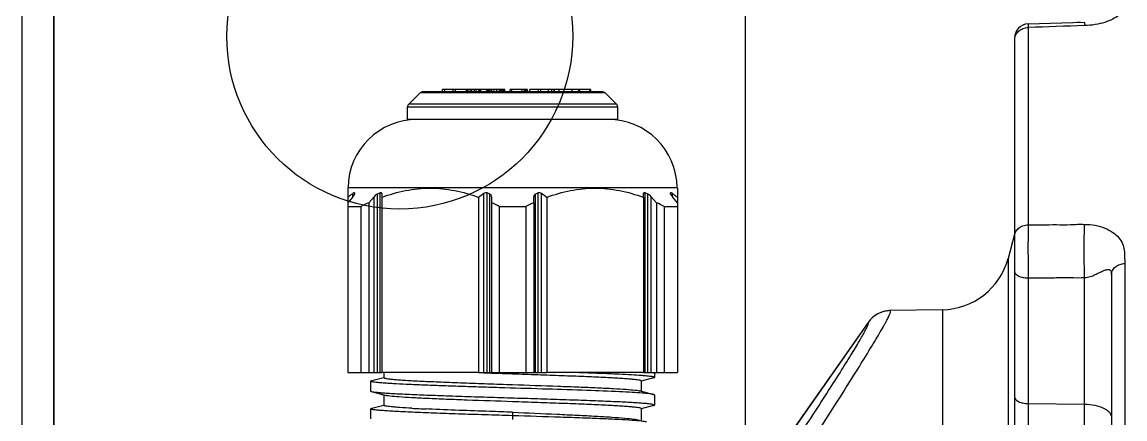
# Model space of a CAD drawing. Header units: millimetres. Extents: x -95754 to 177808, y 34455 to 150605.
# Drawn here: x 172873.7 to 172953.4, y 139701.7 to 139730.4 of the extents above; entities that cross this region are included whole.
import ezdxf

# ---------------------------------------------------------------- set-up
doc = ezdxf.new("R2010")
doc.units = ezdxf.units.MM
doc.header["$LTSCALE"] = 300
doc.layers.add('A-ETC-기계', color=253, linetype='Continuous')

# ---------------------------------------------------------------- blocks, each defined once
blk = doc.blocks.new('A$Cefb55bcc')
at = {"color": 8, "linetype": 'ByBlock', "ltscale": 3}
for p, q in [((617.618, -125.345), (617.618, -975.35)), ((619.918, -125.345), (619.918, -975.35)), ((567.618, -175.702), (567.618, -924.993)), ((617.618, -175.702), (617.618, -924.993)), ((548.175, -674.901), (548.175, -425.794)), ((543.124, -567.403), (543.124, -657.571)), ((547.201, -657.54), (547.201, -567.299)), ((540.204, -658.576), (540.204, -569.494)), ((541.177, -657.788), (541.177, -569.354)), ((553.387, -655.24), (553.387, -631.466)), ((548.647, -658.944), (548.647, -640.017)), ((558.764, -654.322), (564.724, -645.81)), ((558.765, -654.322), (564.725, -645.81)), ((575.163, -648.088), (575.163, -647.228)), ((574.281, -648.306), (575.158, -648.069)), ((584.46, -647.575), (584.46, -647.309)), ((584.46, -647.829), (584.46, -647.575)), ((590.549, -648.056), (590.714, -648.064)), ((594.708, -647.343), (594.708, -648.075)), ((547.201, -648.457), (543.124, -648.407)), ((574.213, -649.074), (574.213, -648.342)), ((593.758, -649.067), (593.758, -648.329)), ((594.639, -648.111), (593.763, -648.348)), ((575.158, -649.348), (574.281, -649.111)), ((575.238, -649.369), (574.281, -649.111)), ((575.163, -650.087), (575.163, -649.349)), ((593.683, -649.047), (594.639, -649.305)), ((593.763, -649.069), (594.639, -649.305)), ((594.708, -649.342), (594.708, -650.074)), ((574.281, -650.305), (574.213, -650.342)), ((574.213, -650.707), (574.213, -650.342)), ((574.281, -650.305), (575.158, -650.068)), ((593.759, -650.707), (593.759, -650.328)), ((594.639, -650.11), (593.764, -650.347)), ((572.54, -664.027), (572.54, -650.707)), ((574.07, -650.707), (572.54, -650.707)), ((573.5, -662.703), (573.5, -650.707)), ((574.07, -662.976), (574.07, -650.707)), ((575.002, -650.707), (574.07, -650.707)), ((574.445, -650.707), (574.445, -663.406)), ((574.695, -650.707), (574.695, -663.604)), ((574.877, -650.707), (574.877, -663.683)), ((575.002, -663.361), (575.002, -650.707)), ((575.002, -650.707), (581.998, -650.707)), ((581.998, -663.361), (581.998, -650.707)), ((582.93, -650.707), (581.998, -650.707)), ((582.373, -650.707), (582.373, -663.643)), ((582.623, -650.707), (582.623, -663.683)), ((582.805, -650.707), (582.805, -663.604)), ((582.93, -662.976), (582.93, -650.707)), ((585.99, -650.707), (582.93, -650.707)), ((583.5, -662.703), (583.5, -650.707)), ((584.461, -650.587), (585.215, -650.613)), ((584.461, -650.587), (585.213, -650.613)), ((585.215, -650.613), (585.425, -650.62)), ((585.421, -662.703), (585.421, -650.707)), ((585.425, -650.62), (585.995, -650.64)), ((585.99, -662.976), (585.99, -650.707)), ((586.923, -650.707), (585.99, -650.707)), ((585.995, -650.64), (586.121, -650.644)), ((586.115, -650.707), (586.115, -663.604)), ((586.121, -650.644), (586.304, -650.65)), ((586.298, -650.707), (586.298, -663.683)), ((586.304, -650.65), (586.553, -650.659)), ((586.548, -650.707), (586.548, -663.643)), ((586.553, -650.659), (586.867, -650.67)), ((586.867, -650.67), (586.925, -650.672)), ((586.923, -663.361), (586.923, -650.707)), ((586.923, -650.707), (593.918, -650.707)), ((586.925, -650.672), (587.897, -650.707)), ((593.918, -663.361), (593.918, -650.707)), ((594.85, -650.707), (593.918, -650.707)), ((594.043, -650.707), (594.043, -663.683)), ((594.226, -650.707), (594.226, -663.604)), ((594.476, -650.707), (594.476, -663.406)), ((594.85, -662.976), (594.85, -650.707)), ((596.38, -650.707), (594.85, -650.707)), ((595.42, -662.703), (595.42, -650.707)), ((596.38, -664.027), (596.38, -650.707)), ((558.764, -654.322), (558.765, -654.322)), ((553.387, -655.24), (557.162, -655.174)), ((557.161, -655.174), (557.162, -655.174)), ((548.175, -660.705), (548.647, -658.944)), ((547.201, -675.641), (547.201, -661.373)), ((573.5, -662.703), (572.54, -662.703)), ((572.54, -662.976), (572.915, -663.406)), ((574.445, -663.406), (574.07, -662.976)), ((582.93, -662.976), (582.93, -663.406)), ((585.421, -662.703), (583.5, -662.703)), ((585.99, -663.406), (585.99, -662.976)), ((594.85, -662.976), (594.476, -663.406)), ((596.38, -662.703), (595.42, -662.703)), ((596.006, -663.406), (596.38, -662.976)), ((572.801, -663.558), (572.728, -663.504)), ((572.915, -663.406), (572.915, -663.643)), ((573.04, -663.604), (573.04, -663.683)), ((575.002, -663.361), (575.002, -663.643)), ((593.918, -663.643), (593.918, -663.361)), ((595.881, -663.683), (595.881, -663.604)), ((596.006, -663.406), (596.006, -663.643)), ((596.192, -663.504), (596.119, -663.558)), ((572.54, -664.027), (572.565, -664.052)), ((572.565, -664.052), (596.355, -664.052)), ((596.38, -664.027), (596.355, -664.052)), ((576.863, -669), (576.863, -669.876)), ((576.863, -669), (592.057, -669)), ((592.057, -669), (592.057, -669.876)), ((576.863, -669.876), (592.057, -669.876)), ((576.951, -670.088), (591.969, -670.088)), ((576.951, -670.088), (577.775, -670.912)), ((591.969, -670.088), (591.145, -670.912)), ((577.775, -670.912), (591.145, -670.912)), ((577.987, -670.999), (590.933, -670.999)), ((578.804, -670.999), (578.804, -671.149)), ((578.804, -671.149), (579.608, -671.149)), ((578.889, -670.999), (578.889, -671.149)), ((579.611, -670.999), (579.611, -671.149)), ((579.611, -671.149), (583.21, -671.149)), ((579.683, -670.999), (579.683, -671.149)), ((580.151, -670.999), (580.151, -671.149)), ((581.098, -670.999), (581.098, -671.149)), ((581.441, -670.999), (581.441, -671.149)), ((581.458, -670.999), (581.458, -671.149)), ((581.629, -670.999), (581.629, -671.149)), ((581.876, -670.999), (581.876, -671.149)), ((582.428, -670.999), (582.428, -671.149)), ((582.599, -670.999), (582.599, -671.149)), ((583.21, -670.999), (583.21, -671.149)), ((583.389, -670.999), (583.389, -671.149)), ((583.389, -671.149), (584.644, -671.149)), ((583.411, -670.999), (583.411, -671.149)), ((583.493, -670.999), (583.493, -671.149)), ((583.609, -670.999), (583.609, -671.149)), ((583.761, -670.999), (583.761, -671.149)), ((584.508, -670.999), (584.508, -671.149)), ((584.644, -670.999), (584.644, -671.149)), ((585.031, -670.999), (585.031, -671.149)), ((585.031, -671.149), (586.201, -671.149)), ((585.036, -670.999), (585.036, -671.149)), ((585.1, -670.999), (585.1, -671.149)), ((585.165, -670.999), (585.165, -671.149)), ((585.217, -670.999), (585.217, -671.149)), ((585.306, -670.999), (585.306, -671.149)), ((585.419, -670.999), (585.419, -671.149)), ((585.592, -670.999), (585.592, -671.149)), ((585.782, -670.999), (585.782, -671.149)), ((585.958, -670.999), (585.958, -671.149)), ((586.089, -670.999), (586.089, -671.149)), ((586.159, -670.999), (586.159, -671.149)), ((586.192, -670.999), (586.192, -671.149)), ((586.201, -670.999), (586.201, -671.149)), ((586.238, -670.999), (586.238, -671.149)), ((586.238, -671.149), (589.54, -671.149)), ((586.319, -670.999), (586.319, -671.149)), ((586.749, -670.999), (586.749, -671.149)), ((586.787, -670.999), (586.787, -671.149)), ((586.819, -670.999), (586.819, -671.149)), ((586.911, -670.999), (586.911, -671.149)), ((587.083, -670.999), (587.083, -671.149)), ((587.223, -670.999), (587.223, -671.149)), ((587.401, -670.999), (587.401, -671.149)), ((587.509, -670.999), (587.509, -671.149)), ((587.681, -670.999), (587.681, -671.149)), ((587.757, -670.999), (587.757, -671.149)), ((587.8, -670.999), (587.8, -671.149)), ((588.584, -670.999), (588.584, -671.149)), ((588.763, -670.999), (588.763, -671.149)), ((589.361, -670.999), (589.361, -671.149)), ((589.54, -670.999), (589.54, -671.149)), ((547.208, -675.9), (543.145, -676.035))]:
    blk.add_line(p, q, dxfattribs=at)
at = {"color": 8, "linetype": 'ByBlock', "ltscale": 3, "elevation": 0}
blk.add_lwpolyline([(567.618, -945.35), (617.618, -945.35), (617.618, -155.345), (567.618, -155.345)], close=True, dxfattribs=at)
at = {"color": 8, "linetype": 'ByBlock', "ltscale": 3}
blk.add_lwpolyline([(543.9, -676.011), (543.67, -676.019), (543.451, -676.025), (543.423, -676.026)], dxfattribs=at)
blk.add_circle((592.618, -675.017, 0), 12.5, dxfattribs=at)
for centre, radius, start, end in [((584.964, -773.032), 125.1, 86.89145, 87.36543), ((557.127, -653.175), 1.999, 271, 325), ((557.122, -653.172), 2.004, 316.183, 324.99753), ((553.474, -660.237), 4.998, 91, 165), ((557.126, -653.171), 2.003, 271.01276, 279.83145), ((557.127, -653.178), 1.996, 279.83386, 284.56338), ((557.126, -653.174), 2, 284.56662, 290.49767), ((557.127, -653.177), 1.997, 290.50126, 295.09734), ((557.124, -653.171), 2.004, 295.09962, 301.16639), ((557.127, -653.177), 1.997, 301.16908, 305.62777), ((557.125, -653.174), 2.001, 305.63115, 311.85893), ((557.128, -653.177), 1.996, 311.86265, 316.18102), ((580.792, -648.23), 16.205, 243.2609, 245.49477), ((576.209, -648.23), 16.205, 294.50523, 296.7391), ((592.712, -648.23), 16.205, 243.2609, 245.49477), ((588.129, -648.23), 16.205, 294.50523, 296.7391), ((592.162, -637.606), 32.378, 232.69678, 233.11429), ((591.023, -639.127), 30.479, 233.28235, 233.54856), ((580.235, -650.957), 13.807, 246.34119, 247.16604), ((601.13, -638.255), 31.565, 232.69137, 233.54205), ((577.265, -650.957), 13.807, 292.83396, 293.65881), ((591.656, -650.957), 13.807, 246.34119, 247.16604), ((567.791, -638.255), 31.565, 306.45795, 307.30863), ((588.685, -650.957), 13.807, 292.83396, 293.65881), ((577.897, -639.127), 30.479, 306.45144, 306.71765), ((576.758, -637.606), 32.378, 306.88573, 307.30322), ((577.563, -664.002), 4.998, 180.57297, 270), ((591.358, -664.002), 4.998, 270, 359.42703), ((577.163, -669.876), 0.3, 180, 225), ((591.757, -669.876), 0.3, 315, 0), ((577.987, -670.699), 0.3, 225, 270), ((590.933, -670.699), 0.3, 270, 315), ((547.175, -674.901), 1, 271.90103, 0)]:
    blk.add_arc(centre, radius, start, end, dxfattribs=at)
for points, knots in [([(563.527, -644.666), (563.014, -645.457), (562.051, -646.947), (560.713, -649.041), (559.578, -650.842), (558.766, -652.156), (558.227, -653.051), (557.904, -653.6), (557.671, -654.008), (557.514, -654.292), (557.392, -654.52), (557.275, -654.751), (557.186, -654.948), (557.146, -655.066), (557.136, -655.12), (557.135, -655.161), (557.153, -655.174), (557.161, -655.174)], [0, 0, 0, 0, 0.229468, 0.431518, 0.604658, 0.747533, 0.807251, 0.858987, 0.902637, 0.921404, 0.93812, 0.965383, 0.98442, 0.990889, 0.995392, 0.998128, 1, 1, 1, 1]), ([(564.012, -645.707), (563.584, -646.359), (562.783, -647.584), (561.671, -649.304), (560.731, -650.781), (560.062, -651.857), (559.619, -652.589), (559.354, -653.038), (559.137, -653.419), (558.987, -653.695), (558.892, -653.882), (558.837, -653.995), (558.794, -654.092), (558.764, -654.171), (558.745, -654.234), (558.737, -654.278), (558.74, -654.312), (558.757, -654.321), (558.764, -654.322)], [0, 0, 0, 0, 0.230848, 0.433522, 0.60671, 0.749238, 0.808688, 0.86012, 0.903449, 0.938611, 0.953118, 0.965572, 0.97598, 0.984353, 0.990721, 0.995162, 0.997925, 1, 1, 1, 1]), ([(574.778, -647.123), (574.826, -647.136), (574.95, -647.158), (575.298, -647.2), (575.919, -647.247), (576.867, -647.302), (578.063, -647.356), (579.468, -647.411), (581.623, -647.486), (583.306, -647.539), (584.46, -647.575)], [0, 0, 0, 0, 0.015375, 0.038757, 0.108801, 0.207861, 0.332664, 0.479155, 0.642669, 1, 1, 1, 1]), ([(584.46, -647.829), (583.39, -647.783), (581.826, -647.715), (579.818, -647.619), (578.496, -647.55), (577.36, -647.481), (576.442, -647.414), (575.775, -647.345), (575.414, -647.296), (575.282, -647.26)], [0, 0, 0, 0, 0.34932, 0.510433, 0.655761, 0.780819, 0.881765, 0.95553, 1, 1, 1, 1]), ([(543.124, -648.407), (542.873, -648.404), (542.401, -648.358), (541.854, -648.193), (541.509, -647.997), (541.325, -647.838), (541.206, -647.661), (541.177, -647.53), (541.177, -647.469)], [0, 0, 0, 0, 0.323834, 0.609126, 0.729278, 0.832578, 0.920912, 1, 1, 1, 1]), ([(584.46, -647.575), (585.127, -647.595), (586.434, -647.636), (588.332, -647.697), (590.081, -647.758), (591.414, -647.811), (592.356, -647.854), (592.953, -647.885), (593.469, -647.916), (593.897, -647.946), (594.235, -647.976), (594.459, -648.003), (594.589, -648.025), (594.652, -648.041), (594.689, -648.053), (594.708, -648.068), (594.708, -648.075)], [0, 0, 0, 0, 0.194707, 0.381928, 0.554494, 0.705777, 0.771587, 0.829981, 0.880399, 0.922363, 0.955483, 0.979462, 0.987969, 0.994152, 0.998063, 1, 1, 1, 1]), ([(584.46, -647.829), (585.011, -647.848), (587.041, -647.918), (589.07, -647.989), (590.549, -648.056)], [0, 0, 0, 0, 0.271109, 1, 1, 1, 1]), ([(548.175, -648.927), (548.175, -648.863), (548.123, -648.76), (548.009, -648.663), (547.836, -648.564), (547.563, -648.482), (547.327, -648.459), (547.201, -648.457)], [0, 0, 0, 0, 0.165148, 0.268728, 0.389208, 0.675272, 1, 1, 1, 1]), ([(574.281, -648.306), (574.263, -648.31), (574.241, -648.316), (574.213, -648.334), (574.213, -648.342)], [0, 0, 0, 0, 0.684309, 1, 1, 1, 1]), ([(574.213, -648.342), (574.213, -648.349), (574.23, -648.363), (574.289, -648.383), (574.426, -648.41), (574.651, -648.437), (574.966, -648.466), (575.364, -648.496), (575.844, -648.525), (576.401, -648.555), (577.283, -648.597), (578.535, -648.647), (580.184, -648.706), (581.986, -648.765), (583.876, -648.824), (585.787, -648.883), (587.651, -648.942), (589.401, -649.001), (590.975, -649.06), (592.316, -649.118), (593.266, -649.169), (593.874, -649.212), (594.208, -649.241), (594.453, -649.269), (594.588, -649.291), (594.639, -649.305)], [0, 0, 0, 0, 0.000924, 0.002755, 0.009607, 0.020791, 0.036243, 0.05584, 0.07941, 0.106748, 0.13761, 0.208783, 0.290399, 0.379552, 0.473066, 0.567608, 0.659812, 0.74639, 0.82426, 0.89065, 0.943202, 0.963688, 0.980065, 0.992195, 1, 1, 1, 1]), ([(575.163, -648.088), (575.163, -648.094), (575.179, -648.109), (575.238, -648.13), (575.37, -648.158), (575.591, -648.186), (575.898, -648.216), (576.287, -648.247), (576.754, -648.278), (577.296, -648.308), (578.151, -648.352), (579.361, -648.404), (580.948, -648.465), (582.67, -648.526), (583.856, -648.567), (584.461, -648.588)], [0, 0, 0, 0, 0.002062, 0.006032, 0.020775, 0.044784, 0.077917, 0.119886, 0.170299, 0.228682, 0.294476, 0.445712, 0.618217, 0.805368, 1, 1, 1, 1]), ([(584.461, -648.588), (585.555, -648.625), (587.152, -648.68), (589.2, -648.757), (590.538, -648.813), (591.679, -648.868), (592.585, -648.924), (593.179, -648.971), (593.516, -649.013), (593.636, -649.034), (593.683, -649.047)], [0, 0, 0, 0, 0.355668, 0.519035, 0.665566, 0.790515, 0.889849, 0.960386, 0.984139, 1, 1, 1, 1]), ([(591.747, -648.116), (592.035, -648.132), (592.437, -648.156), (592.935, -648.193), (593.222, -648.219), (593.444, -648.244), (593.612, -648.271), (593.7, -648.291), (593.758, -648.315), (593.758, -648.329)], [0, 0, 0, 0, 0.424594, 0.595501, 0.737184, 0.848726, 0.929478, 0.979268, 1, 1, 1, 1]), ([(594.708, -648.075), (594.708, -648.083), (594.68, -648.101), (594.657, -648.107), (594.639, -648.111)], [0, 0, 0, 0, 0.315793, 1, 1, 1, 1]), ([(574.213, -649.074), (574.213, -649.082), (574.241, -649.1), (574.263, -649.106), (574.281, -649.111)], [0, 0, 0, 0, 0.315806, 1, 1, 1, 1]), ([(574.281, -649.111), (574.376, -649.136), (574.646, -649.168), (575.156, -649.215), (575.876, -649.259), (576.424, -649.288), (576.731, -649.302)], [0, 0, 0, 0, 0.119999, 0.329894, 0.6254, 1, 1, 1, 1]), ([(584.461, -649.828), (583.366, -649.791), (581.769, -649.736), (579.721, -649.659), (578.383, -649.603), (577.243, -649.548), (576.336, -649.493), (575.742, -649.445), (575.405, -649.403), (575.285, -649.382), (575.238, -649.369)], [0, 0, 0, 0, 0.355668, 0.519035, 0.665566, 0.790516, 0.889849, 0.960386, 0.984139, 1, 1, 1, 1]), ([(576.731, -649.302), (577.518, -649.339), (579.255, -649.407), (582.019, -649.499), (584.509, -649.575), (586.546, -649.639), (588.025, -649.687), (589.422, -649.734), (590.706, -649.782), (591.846, -649.829), (592.694, -649.87), (593.282, -649.903), (593.649, -649.927), (593.962, -649.951), (594.223, -649.975), (594.423, -649.997), (594.576, -650.021), (594.655, -650.04), (594.708, -650.061), (594.708, -650.074)], [0, 0, 0, 0, 0.131243, 0.289657, 0.460815, 0.546305, 0.629121, 0.707363, 0.779242, 0.843111, 0.897511, 0.920763, 0.941202, 0.958713, 0.973199, 0.984584, 0.992815, 0.997888, 1, 1, 1, 1]), ([(594.639, -649.305), (594.657, -649.31), (594.68, -649.316), (594.708, -649.334), (594.708, -649.342)], [0, 0, 0, 0, 0.684209, 1, 1, 1, 1]), ([(574.213, -650.342), (574.213, -650.353), (574.259, -650.374), (574.332, -650.391), (574.468, -650.414), (574.649, -650.436), (574.884, -650.458), (575.292, -650.49), (575.919, -650.529), (576.8, -650.574), (577.839, -650.619), (579.014, -650.664), (579.841, -650.693), (580.273, -650.707)], [0, 0, 0, 0, 0.005749, 0.019303, 0.04126, 0.071619, 0.110271, 0.15703, 0.273912, 0.419905, 0.592019, 0.786719, 1, 1, 1, 1]), ([(575.163, -650.087), (575.163, -650.093), (575.179, -650.108), (575.238, -650.129), (575.371, -650.157), (575.591, -650.185), (575.898, -650.216), (576.287, -650.246), (576.755, -650.277), (577.297, -650.308), (578.152, -650.351), (579.361, -650.403), (580.948, -650.464), (582.67, -650.526), (583.856, -650.566), (584.461, -650.587)], [0, 0, 0, 0, 0.002062, 0.006032, 0.020775, 0.044784, 0.077918, 0.119886, 0.170299, 0.228682, 0.294476, 0.445712, 0.618217, 0.805368, 1, 1, 1, 1]), ([(593.759, -650.328), (593.759, -650.322), (593.742, -650.307), (593.684, -650.286), (593.551, -650.258), (593.331, -650.23), (593.023, -650.199), (592.635, -650.169), (592.167, -650.138), (591.625, -650.108), (590.77, -650.064), (589.56, -650.012), (587.973, -649.951), (586.251, -649.89), (585.065, -649.849), (584.461, -649.828)], [0, 0, 0, 0, 0.002061, 0.006032, 0.020775, 0.044783, 0.077917, 0.119885, 0.170299, 0.228681, 0.294475, 0.445711, 0.618217, 0.805367, 1, 1, 1, 1]), ([(594.708, -650.074), (594.708, -650.082), (594.68, -650.1), (594.657, -650.106), (594.639, -650.11)], [0, 0, 0, 0, 0.315706, 1, 1, 1, 1]), ([(543.124, -657.571), (543.053, -657.574), (542.912, -657.581), (542.653, -657.647), (542.367, -657.764), (542.064, -657.915), (541.799, -658.043), (541.595, -658.123), (541.45, -658.151), (541.357, -658.15), (541.273, -658.117), (541.212, -658.039), (541.183, -657.924), (541.177, -657.837), (541.177, -657.788)], [0, 0, 0, 0, 0.092907, 0.182025, 0.346063, 0.492546, 0.621182, 0.729068, 0.774104, 0.813163, 0.84842, 0.886474, 0.936884, 1, 1, 1, 1]), ([(547.201, -657.54), (546.861, -657.543), (546.352, -657.548), (545.672, -657.546), (545.163, -657.556), (544.653, -657.571), (543.974, -657.563), (543.463, -657.545), (543.124, -657.571)], [0, 0, 0, 0, 0.250019, 0.375036, 0.50003, 0.624999, 0.749991, 1, 1, 1, 1]), ([(543.124, -657.571), (543.135, -658.265), (543.165, -659.543), (543.136, -660.82), (543.124, -661.404)], [0, 0, 0, 0, 0.543073, 1, 1, 1, 1]), ([(547.201, -661.372), (547.209, -660.789), (547.212, -659.511), (547.207, -658.234), (547.201, -657.54)], [0, 0, 0, 0, 0.456781, 1, 1, 1, 1]), ([(548.175, -658.009), (548.175, -657.945), (548.123, -657.843), (548.009, -657.745), (547.836, -657.647), (547.563, -657.565), (547.327, -657.542), (547.201, -657.54)], [0, 0, 0, 0, 0.165148, 0.268728, 0.389208, 0.675272, 1, 1, 1, 1]), ([(541.177, -657.788), (541.178, -657.89), (541.123, -658.105), (540.9, -658.362), (540.579, -658.532), (540.331, -658.573), (540.204, -658.576)], [0, 0, 0, 0, 0.222419, 0.461669, 0.723224, 1, 1, 1, 1]), ([(543.124, -661.404), (542.865, -661.407), (542.362, -661.37), (541.668, -661.172), (541.088, -660.866), (540.649, -660.477), (540.364, -660.026), (540.257, -659.621), (540.232, -659.299), (540.23, -659.059), (540.228, -658.857), (540.209, -658.697), (540.206, -658.616), (540.204, -658.576)], [0, 0, 0, 0, 0.165625, 0.320095, 0.458593, 0.581105, 0.69106, 0.794385, 0.845525, 0.896817, 0.948295, 0.974136, 1, 1, 1, 1]), ([(548.175, -660.564), (548.175, -660.668), (548.12, -660.887), (547.897, -661.152), (547.576, -661.327), (547.328, -661.37), (547.201, -661.373)], [0, 0, 0, 0, 0.225582, 0.465989, 0.726179, 1, 1, 1, 1]), ([(547.201, -661.373), (546.861, -661.375), (546.181, -661.38), (545.161, -661.396), (544.143, -661.368), (543.462, -661.439), (543.124, -661.404)], [0, 0, 0, 0, 0.250201, 0.500383, 0.750452, 1, 1, 1, 1]), ([(573.04, -663.604), (573.04, -663.591), (573.027, -663.561), (572.988, -663.493), (572.946, -663.441), (572.915, -663.406)], [0, 0, 0, 0, 0.165381, 0.40212, 1, 1, 1, 1]), ([(572.915, -663.643), (572.93, -663.654), (572.956, -663.672), (572.992, -663.691), (573.015, -663.701), (573.036, -663.699), (573.04, -663.687), (573.04, -663.683)], [0, 0, 0, 0, 0.388623, 0.627542, 0.800604, 0.90512, 1, 1, 1, 1]), ([(574.445, -663.406), (574.48, -663.446), (574.557, -663.521), (574.646, -663.583), (574.695, -663.604)], [0, 0, 0, 0, 0.501505, 1, 1, 1, 1]), ([(574.877, -663.683), (574.894, -663.69), (574.925, -663.7), (574.969, -663.701), (574.999, -663.677), (575.002, -663.654), (575.002, -663.643)], [0, 0, 0, 0, 0.342399, 0.597488, 0.792354, 1, 1, 1, 1]), ([(581.998, -663.361), (581.437, -663.569), (580.287, -663.906), (578.5, -664.088), (576.713, -663.906), (575.563, -663.569), (575.002, -663.361)], [0, 0, 0, 0, 0.251061, 0.5, 0.74894, 1, 1, 1, 1]), ([(582.373, -663.643), (582.408, -663.669), (582.49, -663.707), (582.583, -663.7), (582.623, -663.683)], [0, 0, 0, 0, 0.501858, 1, 1, 1, 1]), ([(582.805, -663.604), (582.845, -663.587), (582.911, -663.528), (582.93, -663.444), (582.93, -663.406)], [0, 0, 0, 0, 0.527639, 1, 1, 1, 1]), ([(585.99, -663.406), (585.99, -663.444), (586.01, -663.528), (586.076, -663.587), (586.115, -663.604)], [0, 0, 0, 0, 0.472368, 1, 1, 1, 1]), ([(586.298, -663.683), (586.338, -663.7), (586.43, -663.707), (586.512, -663.669), (586.548, -663.643)], [0, 0, 0, 0, 0.49801, 1, 1, 1, 1]), ([(593.918, -663.361), (593.357, -663.569), (592.208, -663.906), (590.42, -664.088), (588.633, -663.906), (587.484, -663.569), (586.923, -663.361)], [0, 0, 0, 0, 0.251061, 0.5, 0.74894, 1, 1, 1, 1]), ([(593.918, -663.643), (593.918, -663.654), (593.921, -663.677), (593.951, -663.701), (593.996, -663.7), (594.026, -663.69), (594.043, -663.683)], [0, 0, 0, 0, 0.207584, 0.402385, 0.657504, 1, 1, 1, 1]), ([(594.226, -663.604), (594.274, -663.583), (594.363, -663.521), (594.44, -663.446), (594.476, -663.406)], [0, 0, 0, 0, 0.498503, 1, 1, 1, 1]), ([(596.006, -663.406), (595.975, -663.441), (595.933, -663.493), (595.893, -663.561), (595.881, -663.591), (595.881, -663.604)], [0, 0, 0, 0, 0.597887, 0.834621, 1, 1, 1, 1]), ([(595.881, -663.683), (595.881, -663.687), (595.882, -663.696), (595.898, -663.701), (595.917, -663.696), (595.93, -663.69), (595.938, -663.686)], [0, 0, 0, 0, 0.178442, 0.352161, 0.620446, 1, 1, 1, 1]), ([(595.938, -663.686), (595.944, -663.683), (595.967, -663.67), (595.989, -663.655), (596.006, -663.643)], [0, 0, 0, 0, 0.222433, 1, 1, 1, 1]), ([(548.175, -674.728), (548.175, -674.845), (548.123, -675.086), (547.904, -675.386), (547.582, -675.587), (547.329, -675.638), (547.201, -675.641)], [0, 0, 0, 0, 0.239617, 0.485357, 0.739627, 1, 1, 1, 1]), ([(540.204, -677.722), (540.205, -677.697), (540.209, -677.647), (540.23, -677.549), (540.229, -677.423), (540.232, -677.272), (540.258, -677.062), (540.378, -676.784), (540.672, -676.483), (541.107, -676.214), (541.68, -675.989), (542.367, -675.829), (542.865, -675.784), (543.124, -675.777)], [0, 0, 0, 0, 0.018814, 0.037893, 0.075739, 0.113822, 0.152559, 0.236183, 0.33814, 0.466147, 0.622137, 0.803148, 1, 1, 1, 1]), ([(543.145, -676.035), (543.144, -676.035), (543.143, -676.027), (543.141, -676.017), (543.139, -675.995), (543.135, -675.953), (543.13, -675.878), (543.126, -675.814), (543.124, -675.777)], [0, 0, 0, 0, 0.016893, 0.064611, 0.143665, 0.253909, 0.566939, 1, 1, 1, 1]), ([(547.208, -675.9), (547.207, -675.9), (547.209, -675.892), (547.206, -675.883), (547.207, -675.86), (547.205, -675.832), (547.204, -675.795), (547.203, -675.731), (547.202, -675.678), (547.201, -675.641)], [0, 0, 0, 0, 0.015941, 0.063435, 0.142464, 0.2528, 0.394181, 0.566265, 1, 1, 1, 1])]:
    blk.add_open_spline(points, degree=3, knots=knots, dxfattribs=at)
blk.add_open_spline([(543.124, -675.777), (544.483, -675.734), (545.842, -675.686), (547.201, -675.641)], degree=3, dxfattribs=at)
blk = doc.blocks.new('G$C618AA28F')
at = {"color": 0}
blk.add_blockref('A$Cefb55bcc', (-1190.043, 550.644), dxfattribs=at)
blk = doc.blocks.new('4F_기계장비')
at = {"layer": 'A-ETC-기계', "rotation": 180}
blk.add_blockref('G$C618AA28F', (79750.001, -9000.001), dxfattribs=at)

msp = doc.modelspace()

# ---------------------------------------------------------------- block references
at = {"layer": 'A-ETC-기계'}
msp.add_blockref('4F_기계장비', (92553.571, 148605.018), dxfattribs=at)

doc.saveas('drawing.dxf')
